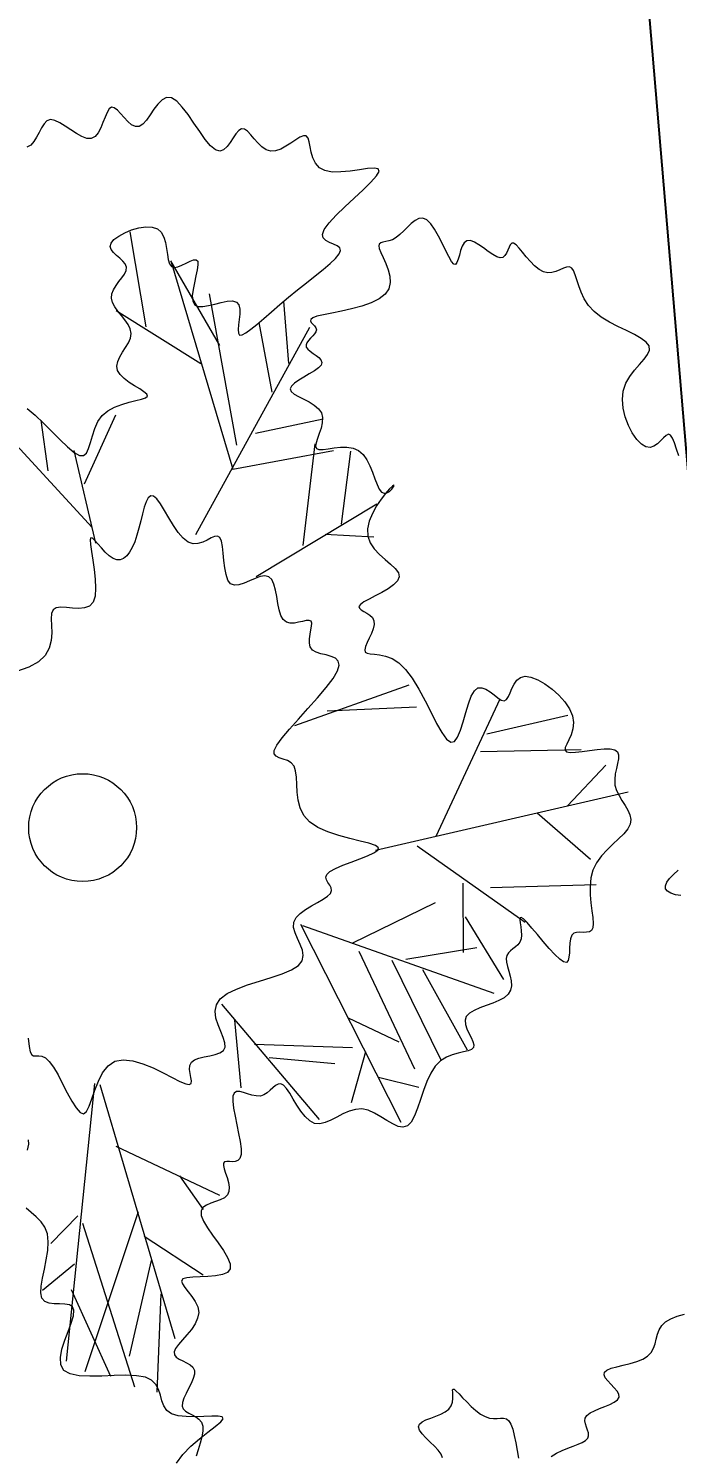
# Model space of a CAD drawing. Extents: x 2080 to 102399, y 2071 to 93424.
# Drawn here: x 80358.2 to 80458.7, y 76984.8 to 77205.7 of the extents above; entities that cross this region are included whole.
import ezdxf

# ---------------------------------------------------------------- set-up
doc = ezdxf.new("R2010")
doc.units = 0
doc.header["$LTSCALE"] = 20
doc.header["$MEASUREMENT"] = 0
doc.header["$PDMODE"] = 34
doc.header["$PDSIZE"] = 5
doc.layers.add('casuanut tree', color=100, linetype='Continuous', lineweight=5)
doc.layers.add('DIMLINE', color=254, linetype='Continuous')
doc.styles.add('STYLE1', font='romans.shx')
doc.dimstyles.get("Standard").update_dxf_attribs({"dimtxt": 24, "dimasz": 12, "dimexe": 0.18, "dimexo": 0.0625, "dimgap": 0, "dimtad": 1, "dimzin": 1, "dimdsep": 46, "dimlunit": 4, "dimtxsty": 'STYLE1', "dimblk": 'BLK', "dimcen": 0, "dimse1": 1, "dimse2": 1, "dimclrt": 3, "dimazin": 0, "dimtfac": 1, "dimtix": 1, "dimtmove": 2, "dimatfit": 3, "dimldrblk": 'BLK', "dimfxl": 1, "dimtolj": 1, "dimtzin": 0, "dimarcsym": 0})

# ---------------------------------------------------------------- blocks, each defined once
blk = doc.blocks.new('tr')
at = {"layer": 'casuanut tree'}
for p, q in [((0.2261, 0.6155), (0.2339, 0.7411)), ((0.3143, 0.5704), (0.2771, 0.692)), ((0.2771, 0.692), (0.2947, 0.4095)), ((0.2849, 0.5527), (0.1928, 0.6449)), ((0.3065, 0.4389), (0.3163, 0.6391)), ((0.3967, 0.5272), (0.4084, 0.6077)), ((0.3673, 0.4958), (0.3712, 0.588)), ((0.2285, 0.3375), (0.4338, 0.5671)), ((0.0987, 0.3768), (-0.0009, 0.552)), ((0.0595, 0.4614), (0.0655, 0.5279)), ((0.1017, 0.4342), (0.1621, 0.5128)), ((0.0987, 0.3557), (0.0987, 0.4795)), ((0.3339, 0.4487), (0.4241, 0.4468)), ((0.2947, 0.4095), (0.428, 0.4036)), ((0.3614, 0.2918), (0.4065, 0.4173)), ((0.4163, 0.3075), (0.4496, 0.3977)), ((0.2928, 0.2663), (0.4673, 0.3232)), ((0.3928, 0.2996), (0.4535, 0.282)), ((0.298, 0.0656), (0.455, 0.0838)), ((0.3433, 0.0747), (0.458, 0.0536)), ((0.445, -0.1163), (0.5666, 0.0392)), ((0.5395, -0.0014), (0.6476, -0.0014)), ((0.526, -0.0217), (0.6544, -0.0487)), ((0.6206, -0.1163), (0.6814, -0.0758)), ((0.3639, -0.1163), (0.7017, -0.1163)), ((0.4179, -0.1231), (0.5328, -0.2516)), ((0.5801, -0.1163), (0.6341, -0.1907)), ((0.4652, -0.1839), (0.445, -0.2718)), ((0.2467, -0.1881), (0.3161, -0.4691)), ((0.249, -0.1907), (0.472, -0.3327)), ((0.307, -0.2274), (0.4248, -0.2002)), ((0.499, -0.1975), (0.6341, -0.2245)), ((0.3131, -0.2395), (0.3493, -0.4056)), ((0.458, -0.2274), (0.4882, -0.318)), ((0.1229, -0.2667), (0.2134, -0.4419)), ((0.3523, -0.2606), (0.3855, -0.4026)), ((0.3704, -0.2637), (0.464, -0.2697)), ((0.135, -0.2908), (0.1229, -0.3785)), ((0.3885, -0.2818), (0.4218, -0.3966)), ((-0.0613, -0.3301), (-0.179, -0.6745)), ((-0.0552, -0.3331), (-0.0341, -0.6775)), ((0.1531, -0.3271), (0.2768, -0.3603)), ((0.2799, -0.3211), (0.3372, -0.3664)), ((0.1682, -0.3482), (0.2497, -0.3754)), ((0.2919, -0.3694), (0.2587, -0.4298)), ((0.301, -0.4056), (0.3493, -0.4298)), ((-0.0526, -0.416), (0.0645, -0.5084)), ((0.0195, -0.4723), (0.0397, -0.5219)), ((-0.1217, -0.4933), (-0.1639, -0.5204)), ((-0.0436, -0.5061), (-0.1585, -0.6932)), ((-0.1179, -0.5039), (-0.0999, -0.727)), ((-0.0432, -0.5386), (0.0202, -0.605)), ((-0.1398, -0.5537), (-0.1881, -0.5778)), ((-0.0413, -0.5715), (-0.0976, -0.6865)), ((-0.1517, -0.585), (-0.1269, -0.7067))]:
    blk.add_line(p, q, dxfattribs=at)
at = {"layer": 'casuanut tree', "color": 2}
blk.add_line((-0.0391, -0.6166), (-0.0729, -0.7406), dxfattribs=at)
at = {"layer": 'casuanut tree'}
for points in [[(0.0511, 0.5469), (0.0595, 0.5359), (0.0678, 0.5233), (0.0759, 0.5102), (0.0838, 0.4975), (0.0911, 0.4862), (0.0979, 0.4773), (0.1038, 0.4719), (0.1089, 0.4706), (0.1133, 0.4729), (0.1174, 0.478), (0.1215, 0.485), (0.126, 0.4931), (0.131, 0.5015), (0.137, 0.5094), (0.1443, 0.5158), (0.153, 0.5203), (0.1627, 0.523), (0.1728, 0.5243), (0.1826, 0.5248), (0.1916, 0.5249), (0.1991, 0.525), (0.2046, 0.5256), (0.2074, 0.5271), (0.2071, 0.5298), (0.2044, 0.5338), (0.1998, 0.5386), (0.1943, 0.5441), (0.1885, 0.5501), (0.1832, 0.5564), (0.1791, 0.5627), (0.177, 0.5688), (0.1774, 0.5745), (0.18, 0.5799), (0.184, 0.5851), (0.1889, 0.5902), (0.1941, 0.5953), (0.199, 0.6005), (0.2029, 0.6059), (0.2051, 0.6116), (0.2054, 0.6177), (0.204, 0.6241), (0.2014, 0.6307), (0.1982, 0.6374), (0.195, 0.644), (0.1923, 0.6504), (0.1906, 0.6566), (0.1905, 0.6623), (0.1923, 0.6676), (0.1957, 0.6724), (0.2001, 0.6768), (0.205, 0.681), (0.2098, 0.6851), (0.2141, 0.6891), (0.2172, 0.6931), (0.2186, 0.6972), (0.2181, 0.7016), (0.2159, 0.706), (0.2128, 0.7106), (0.2095, 0.7151), (0.2065, 0.7196), (0.2045, 0.724), (0.2042, 0.7282), (0.2063, 0.7322), (0.211, 0.7358), (0.218, 0.7389), (0.2266, 0.7413), (0.2361, 0.7429), (0.2458, 0.7434), (0.255, 0.7426), (0.2631, 0.7405), (0.2693, 0.7367), (0.2732, 0.7312), (0.2751, 0.7245), (0.2756, 0.7169), (0.2752, 0.7091), (0.2745, 0.7014), (0.2741, 0.6945), (0.2744, 0.6888), (0.2761, 0.6848), (0.2795, 0.6829), (0.2842, 0.6826), (0.2898, 0.6834), (0.2956, 0.6847), (0.3012, 0.686), (0.306, 0.6866), (0.3094, 0.686), (0.311, 0.6837), (0.3103, 0.6793), (0.3079, 0.673), (0.3043, 0.6656), (0.3004, 0.6575), (0.2968, 0.6493), (0.294, 0.6416), (0.2929, 0.6348), (0.2941, 0.6296), (0.298, 0.6264), (0.3041, 0.6247), (0.3118, 0.6242), (0.3203, 0.6243), (0.3288, 0.6245), (0.3368, 0.6242), (0.3435, 0.6231), (0.3481, 0.6206), (0.3502, 0.6164), (0.3503, 0.6108), (0.3488, 0.6043), (0.3466, 0.5975), (0.3442, 0.5909), (0.3423, 0.5851), (0.3415, 0.5806), (0.3425, 0.5778), (0.3458, 0.5772), (0.3512, 0.5786), (0.3586, 0.5818), (0.3677, 0.5862), (0.3782, 0.5918), (0.3898, 0.5981), (0.4024, 0.6048), (0.4157, 0.6116), (0.4293, 0.6182), (0.4429, 0.6246), (0.4559, 0.6308), (0.4679, 0.6365), (0.4783, 0.6419), (0.4868, 0.6469), (0.4927, 0.6515), (0.4956, 0.6555), (0.4953, 0.6591), (0.4925, 0.6624), (0.4883, 0.6655), (0.4837, 0.6688), (0.4796, 0.6724), (0.4771, 0.6765), (0.4772, 0.6813), (0.481, 0.6871), (0.489, 0.694), (0.5004, 0.7016), (0.5139, 0.7097), (0.5281, 0.7179), (0.5419, 0.7259), (0.554, 0.7332), (0.563, 0.7396), (0.5677, 0.7446), (0.5672, 0.748), (0.5622, 0.7502), (0.5538, 0.7516), (0.5431, 0.7526), (0.5311, 0.7536), (0.5191, 0.7552), (0.508, 0.7576), (0.499, 0.7615), (0.4929, 0.7669), (0.4893, 0.7737), (0.4876, 0.7811), (0.4872, 0.7888), (0.4874, 0.7962), (0.4876, 0.8027), (0.4872, 0.8078), (0.4855, 0.811), (0.4821, 0.812), (0.4771, 0.8112), (0.471, 0.8092), (0.4641, 0.8065), (0.4568, 0.8039), (0.4494, 0.8019), (0.4423, 0.801), (0.4359, 0.802), (0.4305, 0.8053), (0.426, 0.8102), (0.4221, 0.8163), (0.4186, 0.8227), (0.4155, 0.8289), (0.4124, 0.8342), (0.4091, 0.8379), (0.4055, 0.8392), (0.4015, 0.8379), (0.397, 0.8345), (0.3922, 0.8299), (0.3871, 0.825), (0.3819, 0.8207), (0.3766, 0.8178), (0.3713, 0.8173), (0.3661, 0.8201), (0.3612, 0.8266), (0.3563, 0.8362), (0.3515, 0.8478), (0.3467, 0.8603), (0.3418, 0.8728), (0.3367, 0.8841), (0.3313, 0.8931), (0.3256, 0.8989), (0.3195, 0.9007), (0.3131, 0.8992), (0.3066, 0.8951), (0.3, 0.8896), (0.2935, 0.8836), (0.2873, 0.878), (0.2814, 0.8738), (0.2761, 0.8719), (0.2713, 0.873), (0.2671, 0.8765), (0.2632, 0.8817), (0.2597, 0.8878), (0.2564, 0.8939), (0.2533, 0.8993), (0.2501, 0.9031), (0.2468, 0.9046), (0.2433, 0.9031), (0.2396, 0.8993), (0.2356, 0.8939), (0.2314, 0.8877), (0.227, 0.8815), (0.2222, 0.8761), (0.2172, 0.8722), (0.2119, 0.8708), (0.2063, 0.8722), (0.2004, 0.8761), (0.1944, 0.8816), (0.1884, 0.888), (0.1824, 0.8944), (0.1766, 0.9002), (0.171, 0.9046), (0.1657, 0.9068), (0.1608, 0.9063), (0.1563, 0.9035), (0.1518, 0.8992), (0.1474, 0.894), (0.1429, 0.8887), (0.1382, 0.8839), (0.1331, 0.8803), (0.1274, 0.8787)], [(0.2704, -0.9074), (0.2697, -0.9026), (0.2673, -0.8968), (0.2636, -0.8905), (0.2593, -0.8839), (0.2551, -0.8773), (0.2516, -0.8711), (0.2494, -0.8656), (0.249, -0.8612), (0.2511, -0.858), (0.2551, -0.8559), (0.2607, -0.8545), (0.2672, -0.8536), (0.2742, -0.8527), (0.2812, -0.8517), (0.2876, -0.8501), (0.293, -0.8477), (0.2969, -0.8442), (0.2995, -0.84), (0.3011, -0.8355), (0.3021, -0.8312), (0.3027, -0.8274), (0.3032, -0.8247), (0.304, -0.8234), (0.3053, -0.824), (0.3074, -0.8268), (0.3103, -0.8313), (0.3137, -0.8372), (0.3177, -0.8438), (0.3221, -0.8508), (0.3269, -0.8574), (0.3318, -0.8633), (0.3369, -0.8679), (0.3419, -0.8709), (0.3468, -0.8726), (0.3515, -0.8736), (0.3559, -0.8743), (0.3597, -0.8752), (0.363, -0.877), (0.3655, -0.88), (0.3673, -0.8848), (0.3681, -0.8918), (0.3682, -0.9005), (0.3679, -0.9102), (0.3674, -0.9203), (0.3669, -0.9303)], [(0.4089, -0.9378), (0.4167, -0.9353), (0.4246, -0.9335), (0.4324, -0.9322), (0.4399, -0.9312), (0.4467, -0.9302), (0.4526, -0.9291), (0.4574, -0.9276), (0.4607, -0.9254), (0.4625, -0.9225), (0.463, -0.9189), (0.4628, -0.9149), (0.4623, -0.9108), (0.4619, -0.9066), (0.4621, -0.9026), (0.4635, -0.899), (0.4664, -0.8961), (0.4711, -0.894), (0.4772, -0.8924), (0.4842, -0.8912), (0.4915, -0.8902), (0.4986, -0.889), (0.5048, -0.8875), (0.5097, -0.8855), (0.5125, -0.8826), (0.513, -0.8787), (0.5117, -0.8741), (0.5092, -0.869), (0.506, -0.8637), (0.503, -0.8585), (0.5008, -0.8537), (0.5, -0.8496), (0.5013, -0.8465), (0.5051, -0.8446), (0.5111, -0.8435), (0.5187, -0.8431), (0.5273, -0.843), (0.5364, -0.8428), (0.5454, -0.8422), (0.5538, -0.841), (0.5609, -0.8386), (0.5664, -0.8351), (0.5706, -0.8304), (0.5739, -0.8251), (0.5768, -0.8195), (0.5798, -0.8138), (0.5833, -0.8085), (0.5877, -0.8039), (0.5936, -0.8003), (0.6012, -0.798), (0.6102, -0.7967), (0.6199, -0.796)], [(0.7384, -0.2637), (0.7315, -0.2609), (0.7261, -0.2577), (0.7224, -0.2542), (0.7208, -0.2504), (0.7216, -0.2466), (0.7244, -0.2426), (0.729, -0.2387), (0.735, -0.2347), (0.7422, -0.2306)], [(0.8647, 0.2954), (0.8639, 0.3047), (0.8632, 0.3131), (0.8621, 0.3199), (0.8604, 0.3243), (0.8579, 0.3258), (0.8545, 0.3251), (0.8505, 0.3229), (0.8459, 0.3199), (0.841, 0.317), (0.8359, 0.3149), (0.8307, 0.3144), (0.8255, 0.3164), (0.8206, 0.3212), (0.8162, 0.3287), (0.8124, 0.3381), (0.8096, 0.3489), (0.8081, 0.3605), (0.808, 0.3723), (0.8096, 0.3837), (0.8131, 0.3941), (0.8188, 0.4031), (0.8259, 0.4107), (0.8338, 0.4173), (0.8417, 0.4231), (0.849, 0.4284), (0.8548, 0.4334), (0.8585, 0.4384), (0.8593, 0.4437), (0.8568, 0.4495), (0.8514, 0.4557), (0.8439, 0.4625), (0.835, 0.4698), (0.8253, 0.4775), (0.8158, 0.4857), (0.807, 0.4943), (0.7996, 0.5034), (0.7943, 0.5129), (0.7908, 0.5225), (0.7887, 0.5318), (0.7875, 0.5407), (0.7869, 0.5489), (0.7863, 0.5559), (0.7855, 0.5615), (0.7839, 0.5654), (0.7812, 0.5674), (0.7776, 0.568), (0.7732, 0.5676), (0.7682, 0.5667), (0.7629, 0.5658), (0.7574, 0.5656), (0.752, 0.5664), (0.7467, 0.5688), (0.7419, 0.5731), (0.7374, 0.579), (0.7333, 0.5858), (0.7295, 0.593), (0.7261, 0.6), (0.723, 0.6062), (0.7201, 0.611), (0.7174, 0.6139), (0.715, 0.6144), (0.7127, 0.613), (0.7104, 0.6103), (0.708, 0.607), (0.7055, 0.6035), (0.7027, 0.6007), (0.6996, 0.599), (0.696, 0.5992), (0.692, 0.6016), (0.6875, 0.6057), (0.6828, 0.611), (0.6779, 0.6167), (0.6729, 0.6222), (0.668, 0.6268), (0.6633, 0.6299), (0.6589, 0.6308), (0.6549, 0.629), (0.6512, 0.6253), (0.6479, 0.6203), (0.645, 0.6148), (0.6422, 0.6098), (0.6397, 0.6059), (0.6374, 0.604), (0.6352, 0.6048), (0.6332, 0.609), (0.6311, 0.616), (0.629, 0.6249), (0.6267, 0.6348), (0.6241, 0.6451), (0.6212, 0.6548), (0.6178, 0.663), (0.6139, 0.6691), (0.6093, 0.6723), (0.6043, 0.673), (0.5989, 0.6717), (0.5932, 0.6691), (0.5873, 0.6656), (0.5814, 0.6618), (0.5756, 0.6583), (0.5699, 0.6555), (0.5646, 0.654), (0.5597, 0.6535), (0.5554, 0.6535), (0.5516, 0.6536), (0.5487, 0.6533), (0.5465, 0.6524), (0.5453, 0.6502), (0.5452, 0.6465), (0.5461, 0.641), (0.5476, 0.6339), (0.5492, 0.6258), (0.5504, 0.6171), (0.5505, 0.6084), (0.5491, 0.6001), (0.5456, 0.5927), (0.5395, 0.5868), (0.5305, 0.5826), (0.5191, 0.58), (0.5061, 0.5787), (0.4924, 0.5782), (0.4787, 0.5783), (0.4659, 0.5787), (0.4548, 0.579), (0.4461, 0.5789), (0.4404, 0.5781), (0.4375, 0.5768), (0.4365, 0.5749), (0.4371, 0.5726), (0.4385, 0.57), (0.4401, 0.5674), (0.4413, 0.5646), (0.4416, 0.562), (0.4404, 0.5596), (0.4381, 0.5573), (0.4351, 0.5551), (0.4317, 0.5529), (0.4285, 0.5506), (0.4257, 0.5482), (0.424, 0.5457), (0.4236, 0.5429), (0.4248, 0.5398), (0.4273, 0.5364), (0.4304, 0.5329), (0.4337, 0.5293), (0.4366, 0.5258), (0.4384, 0.5223), (0.4388, 0.5189), (0.4371, 0.5158), (0.4329, 0.513), (0.4269, 0.5104), (0.4196, 0.508), (0.4119, 0.5055), (0.4044, 0.5031), (0.398, 0.5004), (0.3932, 0.4976), (0.3909, 0.4944), (0.3915, 0.4908), (0.3946, 0.4868), (0.3994, 0.4824), (0.4051, 0.4776), (0.4112, 0.4725), (0.4167, 0.467), (0.4211, 0.4611), (0.4236, 0.455), (0.4236, 0.4485), (0.4217, 0.4419), (0.4185, 0.4354), (0.4147, 0.4292), (0.4109, 0.4234), (0.4079, 0.4184), (0.4062, 0.4142), (0.4067, 0.411), (0.4096, 0.4091), (0.4148, 0.4079), (0.4215, 0.4073), (0.4293, 0.4067), (0.4376, 0.4057), (0.4458, 0.4039), (0.4533, 0.4009), (0.4596, 0.3964), (0.4642, 0.39), (0.4675, 0.3821), (0.4696, 0.3734), (0.471, 0.3644), (0.472, 0.3556), (0.4731, 0.3477), (0.4744, 0.3412), (0.4765, 0.3367), (0.4795, 0.3344), (0.4831, 0.3342), (0.4868, 0.3353), (0.4903, 0.3372), (0.493, 0.3393), (0.4945, 0.3411), (0.4944, 0.3419), (0.4922, 0.3412), (0.4877, 0.3385), (0.4814, 0.3339), (0.474, 0.3279), (0.4662, 0.3206), (0.4588, 0.3123), (0.4525, 0.3034), (0.448, 0.2942), (0.4461, 0.2848), (0.4472, 0.2756), (0.4506, 0.2668), (0.4557, 0.2582), (0.4614, 0.2502), (0.467, 0.2426), (0.4716, 0.2357), (0.4743, 0.2294), (0.4742, 0.224), (0.4709, 0.2193), (0.4648, 0.2154), (0.4568, 0.212), (0.4476, 0.2092), (0.4382, 0.2067), (0.4294, 0.2045), (0.422, 0.2024), (0.4168, 0.2003), (0.4144, 0.1981), (0.4145, 0.1958), (0.4163, 0.1933), (0.4192, 0.1904), (0.4226, 0.1873), (0.4258, 0.1838), (0.4282, 0.1799), (0.4292, 0.1755), (0.4282, 0.1706), (0.4257, 0.1654), (0.4222, 0.1601), (0.4182, 0.1548), (0.4144, 0.1498), (0.4111, 0.1452), (0.4092, 0.1414), (0.4089, 0.1383), (0.4109, 0.1362), (0.4147, 0.1346), (0.4201, 0.133), (0.4265, 0.1307), (0.4337, 0.1273), (0.4411, 0.1222), (0.4484, 0.1148), (0.4551, 0.1045), (0.461, 0.0912), (0.4661, 0.0756), (0.4706, 0.0589), (0.4748, 0.0423), (0.4787, 0.0268), (0.4826, 0.0136), (0.4867, 0.0038), (0.4911, -0.0014), (0.496, -0.0013), (0.5013, 0.0033), (0.507, 0.0112), (0.5128, 0.0211), (0.5187, 0.0319), (0.5247, 0.0423), (0.5305, 0.0512), (0.5362, 0.0572), (0.5415, 0.0596), (0.5465, 0.0588), (0.5513, 0.0557), (0.5557, 0.0511), (0.5599, 0.046), (0.5639, 0.0412), (0.5676, 0.0375), (0.5711, 0.0358), (0.5744, 0.0367), (0.5776, 0.0397), (0.581, 0.044), (0.5846, 0.049), (0.5886, 0.0539), (0.5932, 0.058), (0.5986, 0.0604), (0.6048, 0.0606), (0.612, 0.0579), (0.6199, 0.0526), (0.6278, 0.0453), (0.6354, 0.0365), (0.6422, 0.0267), (0.6478, 0.0164), (0.6516, 0.0061), (0.6533, -0.0037), (0.6525, -0.0124), (0.6498, -0.0202), (0.646, -0.027), (0.6417, -0.0328), (0.6378, -0.0378), (0.6349, -0.0418), (0.6338, -0.0451), (0.6352, -0.0476), (0.6397, -0.0494), (0.6467, -0.0506), (0.6553, -0.0516), (0.6649, -0.0524), (0.6747, -0.0533), (0.6839, -0.0546), (0.6916, -0.0563), (0.6972, -0.0589), (0.7, -0.0623), (0.7005, -0.0665), (0.6992, -0.0715), (0.6967, -0.0772), (0.6937, -0.0833), (0.6907, -0.0899), (0.6883, -0.0968), (0.687, -0.1039), (0.6874, -0.1112), (0.6891, -0.1184), (0.6914, -0.1256), (0.6939, -0.1327), (0.6961, -0.1395), (0.6973, -0.1461), (0.6971, -0.1523), (0.6949, -0.158), (0.6904, -0.1633), (0.6838, -0.1683), (0.6759, -0.1732), (0.6671, -0.1783), (0.6579, -0.1838), (0.649, -0.19), (0.6409, -0.1971), (0.6341, -0.2054), (0.6291, -0.2148), (0.6256, -0.2252), (0.6233, -0.236), (0.6219, -0.2466), (0.6209, -0.2567), (0.62, -0.2657), (0.6189, -0.2732), (0.6172, -0.2786), (0.6147, -0.2817), (0.6114, -0.2828), (0.6076, -0.2825), (0.6034, -0.2816), (0.5992, -0.2804), (0.5951, -0.2797), (0.5912, -0.28), (0.588, -0.282), (0.5853, -0.2859), (0.5832, -0.2913), (0.5815, -0.2975), (0.5798, -0.3037), (0.578, -0.3091), (0.5759, -0.313), (0.5733, -0.3148), (0.5699, -0.3135), (0.5657, -0.3089), (0.5608, -0.3014), (0.5555, -0.292), (0.55, -0.2816), (0.5446, -0.271), (0.5395, -0.2611), (0.5351, -0.2528), (0.5317, -0.247), (0.5292, -0.2444), (0.5277, -0.2446), (0.5268, -0.247), (0.5263, -0.251), (0.5259, -0.2561), (0.5253, -0.2616), (0.5243, -0.2671), (0.5226, -0.2718), (0.5201, -0.2755), (0.5169, -0.2782), (0.5132, -0.2802), (0.5094, -0.282), (0.5057, -0.2837), (0.5024, -0.2858), (0.4997, -0.2885), (0.4979, -0.2921), (0.4971, -0.2969), (0.4971, -0.3027), (0.4975, -0.309), (0.4977, -0.3156), (0.4975, -0.3222), (0.4965, -0.3284), (0.4941, -0.3339), (0.49, -0.3383), (0.484, -0.3415), (0.4764, -0.3436), (0.4678, -0.3451), (0.4589, -0.3462), (0.4501, -0.3473), (0.442, -0.3488), (0.4352, -0.3509), (0.4303, -0.3541), (0.4276, -0.3585), (0.4268, -0.3639), (0.4274, -0.37), (0.4286, -0.3762), (0.4301, -0.3823), (0.4313, -0.3879), (0.4315, -0.3925), (0.4303, -0.3958), (0.4273, -0.3976), (0.4225, -0.3982), (0.4164, -0.3982), (0.4092, -0.3982), (0.4013, -0.3986), (0.393, -0.4001), (0.3845, -0.4031), (0.3763, -0.4082), (0.3685, -0.4157), (0.3612, -0.4251), (0.3543, -0.4355), (0.3477, -0.4462), (0.3414, -0.4564), (0.3353, -0.4652), (0.3293, -0.472), (0.3234, -0.4758), (0.3174, -0.4762), (0.3114, -0.4737), (0.3053, -0.469), (0.299, -0.463), (0.2924, -0.4564), (0.2855, -0.45), (0.2782, -0.4445), (0.2704, -0.4409), (0.2622, -0.4395), (0.2536, -0.44), (0.2449, -0.4417), (0.2362, -0.444), (0.2278, -0.4461), (0.2199, -0.4475), (0.2127, -0.4475), (0.2063, -0.4454), (0.2008, -0.4407), (0.1963, -0.434), (0.1925, -0.4259), (0.1892, -0.4171), (0.1863, -0.4082), (0.1836, -0.3999), (0.1809, -0.3929), (0.1781, -0.3879), (0.175, -0.3853), (0.1716, -0.3848), (0.1679, -0.3859), (0.1639, -0.3879), (0.1596, -0.3903), (0.1551, -0.3927), (0.1504, -0.3943), (0.1455, -0.3947), (0.1403, -0.3934), (0.1351, -0.3911), (0.13, -0.3881), (0.125, -0.3852), (0.1205, -0.383), (0.1165, -0.3821), (0.1131, -0.3832), (0.1105, -0.3868), (0.1089, -0.3933), (0.1079, -0.4022), (0.1074, -0.4128), (0.1072, -0.4242), (0.1069, -0.4358), (0.1064, -0.4467), (0.1055, -0.4561), (0.1038, -0.4634), (0.1013, -0.4679), (0.098, -0.4701), (0.0944, -0.4706), (0.0906, -0.47), (0.0869, -0.4689), (0.0835, -0.468), (0.0808, -0.4678), (0.079, -0.469), (0.0783, -0.4721), (0.0783, -0.4767), (0.0788, -0.4823), (0.0793, -0.4886), (0.0795, -0.4951), (0.079, -0.5012), (0.0775, -0.5066), (0.0745, -0.5107), (0.0699, -0.5134), (0.0641, -0.5148), (0.0576, -0.5156), (0.051, -0.5164), (0.0449, -0.5175), (0.0398, -0.5196), (0.0364, -0.5232), (0.0351, -0.5288), (0.0364, -0.5367), (0.0396, -0.5464), (0.044, -0.5574), (0.0488, -0.5688), (0.0532, -0.5799), (0.0565, -0.5902), (0.0578, -0.5989), (0.0565, -0.6054), (0.0519, -0.6091), (0.0448, -0.6104), (0.0358, -0.6101), (0.0258, -0.6086), (0.0158, -0.6067), (0.0065, -0.6049), (-0.0013, -0.6039), (-0.0066, -0.6043), (-0.0088, -0.6065), (-0.0086, -0.6104), (-0.0066, -0.6157), (-0.0036, -0.622), (-0.0003, -0.6291), (0.0025, -0.6366), (0.004, -0.6442), (0.0036, -0.6516), (0.0006, -0.6585), (-0.0044, -0.6649), (-0.0107, -0.6709), (-0.0178, -0.6764), (-0.0249, -0.6814), (-0.0313, -0.6861), (-0.0363, -0.6904), (-0.0392, -0.6944), (-0.0396, -0.6981), (-0.0379, -0.7015), (-0.0348, -0.7049), (-0.0308, -0.7082), (-0.0265, -0.7117), (-0.0227, -0.7153), (-0.02, -0.7193), (-0.0189, -0.7237), (-0.02, -0.7286), (-0.0228, -0.7339), (-0.0268, -0.7394), (-0.0315, -0.745), (-0.0361, -0.7505), (-0.0403, -0.7559), (-0.0434, -0.7609), (-0.0448, -0.7654), (-0.0442, -0.7693), (-0.042, -0.7729), (-0.0386, -0.7762), (-0.0347, -0.7795), (-0.0308, -0.783), (-0.0274, -0.7869), (-0.0252, -0.7915), (-0.0246, -0.7969), (-0.026, -0.8033), (-0.029, -0.8105), (-0.0331, -0.818), (-0.0375, -0.8257), (-0.0417, -0.8331)], [(-0.0689, -0.8362), (-0.0583, -0.827), (-0.0458, -0.819), (-0.0326, -0.812), (-0.0198, -0.8061), (-0.0087, -0.801), (-0.0005, -0.7969), (0.0036, -0.7936), (0.0028, -0.7909), (-0.0022, -0.7888), (-0.0103, -0.7869), (-0.0205, -0.785), (-0.0317, -0.7828), (-0.0428, -0.7801), (-0.0528, -0.7766), (-0.0606, -0.7722), (-0.0654, -0.7665), (-0.0679, -0.7599), (-0.0689, -0.7527), (-0.0693, -0.7451), (-0.0701, -0.7376), (-0.072, -0.7303), (-0.0761, -0.7237), (-0.0831, -0.7181), (-0.0938, -0.7136), (-0.1072, -0.7099), (-0.1223, -0.7068), (-0.138, -0.7038), (-0.1532, -0.7006), (-0.1667, -0.6967), (-0.1775, -0.6917), (-0.1845, -0.6854), (-0.1868, -0.6774), (-0.1852, -0.6681), (-0.1809, -0.658), (-0.1747, -0.6475), (-0.1679, -0.6372), (-0.1615, -0.6275), (-0.1565, -0.619), (-0.1541, -0.6121), (-0.1549, -0.6072), (-0.1584, -0.6038), (-0.1639, -0.6015), (-0.1705, -0.5997), (-0.1774, -0.598), (-0.1837, -0.5957), (-0.1885, -0.5923), (-0.1912, -0.5874), (-0.1911, -0.5804), (-0.1886, -0.5718), (-0.1845, -0.5619), (-0.1795, -0.5512), (-0.1744, -0.5399), (-0.1698, -0.5286), (-0.1666, -0.5176), (-0.1653, -0.5073), (-0.1666, -0.4982), (-0.1699, -0.4899), (-0.1745, -0.4824), (-0.1798, -0.4752), (-0.185, -0.4683)], [(-0.1662, -0.395), (-0.1629, -0.388), (-0.1619, -0.3823)], [(-0.1323, -0.2533), (-0.1338, -0.264), (-0.1339, -0.271), (-0.1328, -0.2751), (-0.1307, -0.2771), (-0.1277, -0.278), (-0.1242, -0.2787), (-0.1203, -0.2801), (-0.1163, -0.2831), (-0.1124, -0.2887), (-0.1087, -0.2975), (-0.1053, -0.3086), (-0.102, -0.3211), (-0.0987, -0.3338), (-0.0954, -0.3457), (-0.092, -0.3556), (-0.0883, -0.3625), (-0.0842, -0.3654), (-0.0798, -0.3634), (-0.0748, -0.3575), (-0.0693, -0.3489), (-0.063, -0.3387), (-0.0559, -0.3284), (-0.048, -0.3189), (-0.0391, -0.3117), (-0.0291, -0.3079), (-0.018, -0.3084), (-0.0062, -0.3125), (0.0058, -0.3192), (0.0177, -0.3276), (0.0289, -0.3366), (0.039, -0.3453), (0.0476, -0.3526), (0.0543, -0.3575), (0.0586, -0.3593), (0.0611, -0.3583), (0.0623, -0.3553), (0.0627, -0.3509), (0.0629, -0.3456), (0.0634, -0.3402), (0.0649, -0.3353), (0.0678, -0.3316), (0.0725, -0.3294), (0.0786, -0.3286), (0.0857, -0.3285), (0.0931, -0.3287), (0.1003, -0.3288), (0.1067, -0.3281), (0.1118, -0.3262), (0.1151, -0.3225), (0.1161, -0.3169), (0.1155, -0.3095), (0.1141, -0.301), (0.1127, -0.2918), (0.112, -0.2826), (0.113, -0.2737), (0.1164, -0.2659), (0.1229, -0.2594), (0.1332, -0.2549), (0.1465, -0.2519), (0.1617, -0.2499), (0.178, -0.2486), (0.1941, -0.2474), (0.2092, -0.246), (0.2222, -0.2437), (0.2322, -0.2403), (0.2383, -0.2353), (0.2411, -0.2289), (0.2416, -0.2217), (0.2406, -0.2138), (0.2389, -0.2057), (0.2375, -0.1978), (0.2372, -0.1904), (0.2389, -0.1839), (0.2432, -0.1786), (0.2496, -0.1744), (0.2575, -0.1709), (0.2661, -0.168), (0.2747, -0.1655), (0.2828, -0.1632), (0.2894, -0.1608), (0.2941, -0.158), (0.2962, -0.1548), (0.2964, -0.1513), (0.2954, -0.1474), (0.2939, -0.1435), (0.2929, -0.1397), (0.293, -0.136), (0.295, -0.1327), (0.2997, -0.1299), (0.3076, -0.1276), (0.3179, -0.1258), (0.3295, -0.1243), (0.3412, -0.1228), (0.3521, -0.1213), (0.361, -0.1194), (0.3668, -0.1171), (0.3684, -0.1141), (0.3651, -0.1103), (0.3576, -0.1056), (0.3472, -0.1002), (0.3348, -0.0939), (0.3216, -0.0869), (0.3087, -0.0791), (0.2973, -0.0705), (0.2884, -0.0611), (0.283, -0.0511), (0.2805, -0.0406), (0.2802, -0.03), (0.2813, -0.0196), (0.2831, -0.0096), (0.2848, -0.0004), (0.2857, 0.0077), (0.2851, 0.0144), (0.2824, 0.0195), (0.2782, 0.0234), (0.2734, 0.0265), (0.2687, 0.0293), (0.2652, 0.0322), (0.2635, 0.0356), (0.2646, 0.04), (0.2693, 0.0459), (0.2781, 0.0536), (0.2902, 0.0627), (0.3044, 0.0727), (0.3197, 0.0834), (0.3349, 0.0941), (0.3488, 0.1046), (0.3603, 0.1142), (0.3684, 0.1226), (0.3721, 0.1294), (0.3721, 0.1348), (0.3692, 0.1392), (0.3643, 0.1428), (0.3583, 0.1461), (0.3521, 0.1492), (0.3465, 0.1525), (0.3425, 0.1564), (0.3407, 0.161), (0.3407, 0.1661), (0.3421, 0.1716), (0.3442, 0.1771), (0.3465, 0.1823), (0.3485, 0.1869), (0.3496, 0.1908), (0.3493, 0.1935), (0.3471, 0.195), (0.3433, 0.1956), (0.3385, 0.1957), (0.3331, 0.1957), (0.3275, 0.196), (0.3222, 0.1972), (0.3176, 0.1996), (0.3143, 0.2037), (0.3126, 0.2097), (0.312, 0.2173), (0.3123, 0.2258), (0.3128, 0.2347), (0.3132, 0.2433), (0.3129, 0.2512), (0.3116, 0.2577), (0.3087, 0.2623), (0.304, 0.2645), (0.2978, 0.2649), (0.2906, 0.264), (0.283, 0.2626), (0.2754, 0.2612), (0.2683, 0.2607), (0.2624, 0.2616), (0.258, 0.2645), (0.2556, 0.27), (0.2549, 0.2775), (0.2553, 0.2864), (0.2564, 0.2959), (0.2577, 0.3054), (0.2587, 0.3141), (0.259, 0.3214), (0.258, 0.3265), (0.2556, 0.329), (0.2517, 0.3294), (0.2467, 0.3285), (0.241, 0.3269), (0.2348, 0.3256), (0.2284, 0.3251), (0.2222, 0.3263), (0.2164, 0.3299), (0.2112, 0.3364), (0.2067, 0.3452), (0.2027, 0.3555), (0.1991, 0.3664), (0.1957, 0.377), (0.1925, 0.3865), (0.1893, 0.394), (0.186, 0.3986), (0.1825, 0.3998), (0.1788, 0.3979), (0.175, 0.3935), (0.1709, 0.3871), (0.1667, 0.3793), (0.1624, 0.3707), (0.1579, 0.362), (0.1533, 0.3536), (0.1486, 0.346), (0.1439, 0.3396), (0.1391, 0.3343), (0.1343, 0.3305), (0.1296, 0.328), (0.125, 0.3272), (0.1205, 0.3282), (0.1162, 0.331), (0.1121, 0.3357), (0.1082, 0.3416), (0.1046, 0.3481), (0.1014, 0.3543), (0.0985, 0.3594), (0.0961, 0.3629), (0.0941, 0.3638), (0.0925, 0.3614), (0.0915, 0.3554), (0.0907, 0.3462), (0.09, 0.335), (0.089, 0.3227), (0.0876, 0.3102), (0.0854, 0.2985), (0.0823, 0.2886), (0.0779, 0.2814), (0.0722, 0.2777), (0.0654, 0.2767), (0.0579, 0.2778), (0.0502, 0.28), (0.0426, 0.2826), (0.0356, 0.2846), (0.0296, 0.2853), (0.025, 0.2837), (0.022, 0.2793), (0.02, 0.2726), (0.0184, 0.2642), (0.0165, 0.2548), (0.0136, 0.2452), (0.0088, 0.236), (0.0016, 0.2279), (-0.0088, 0.2217), (-0.0228, 0.2178), (-0.0396, 0.216)]]:
    blk.add_lwpolyline(points, dxfattribs=at)
at = {"layer": 'casuanut tree', "linetype": 'Continuous'}
blk.add_circle((-0.0014, -0.0017), 0.0703, dxfattribs=at)
blk = doc.blocks.new('BLK')
for q in [(0, 2), (-2, 0), (0, -2), (2, 0)]:
    blk.add_line((0, 0), q)
blk.add_circle((0, 0), 1)
blk = doc.blocks.new('*D319')
at = {"layer": 'Defpoints', "color": 0, "linetype": 'Continuous', "ltscale": 0.5, "transparency": 16777216}
for p in [(81225.27, 77094.71), (81231.19, 77024.77), (79115.64, 76916.14)]:
    blk.add_point(p, dxfattribs=at)
at = {"layer": 'DIMLINE', "color": 0, "linetype": 'Continuous', "lineweight": -2, "ltscale": 0.5, "transparency": 16777216}
blk.add_line((79133.51, 76847.21), (81219.23, 77023.76), dxfattribs=at)
at = {"layer": 'DIMLINE', "color": 0, "linetype": 'Continuous', "lineweight": -2, "ltscale": 0.5, "transparency": 16777216, "xscale": 12, "yscale": 12, "zscale": 12}
for p, rotation in [((81231.19, 77024.77), 4.838476962066823), ((79121.56, 76846.2), 184.8384769620668)]:
    blk.add_blockref('BLK', p, dxfattribs=dict(at, rotation=rotation))
at = {"layer": 'DIMLINE', "color": 3, "linetype": 'Continuous', "ltscale": 0.5, "transparency": 16777216, "insert": (80174.01, 76963.39), "char_height": 24, "attachment_point": 5, "rotation": 4.8385, "style": 'STYLE1'}
blk.add_mtext('\\A1;176\'-5{\\H1.000000x;\\S1/4;}"', dxfattribs=at)

msp = doc.modelspace()

# ---------------------------------------------------------------- linework, layer by layer
at = {"linetype": 'Continuous', "ltscale": 0.5}
msp.add_line((80453.093, 77222.181), (80469.288, 77030.865), dxfattribs=at)

# ---------------------------------------------------------------- block references
at = {"layer": 'casuanut tree', "linetype": 'Continuous', "xscale": 118.8994201579647, "yscale": 118.8994201579647, "zscale": 118.8994201579647, "rotation": 13.01607038380171}
msp.add_blockref('tr', (80366.658, 77082.143), dxfattribs=at)

# ---------------------------------------------------------------- dimensions: what is measured, and where the dimension line sits
at = {"layer": 'DIMLINE', "linetype": 'Continuous', "ltscale": 0.5}
dim = msp.add_aligned_dim(p1=(79115.636, 76916.137), p2=(81225.269, 77094.714), distance=-70.19, dimstyle='Standard', override={"dimfxl": 0.18, "dimarcsym": 1}, dxfattribs=at)
dim.commit()
dim.dimension.update_dxf_attribs({"geometry": '*D319', "text_midpoint": (80174.011, 76963.386)})

doc.saveas('drawing.dxf')
